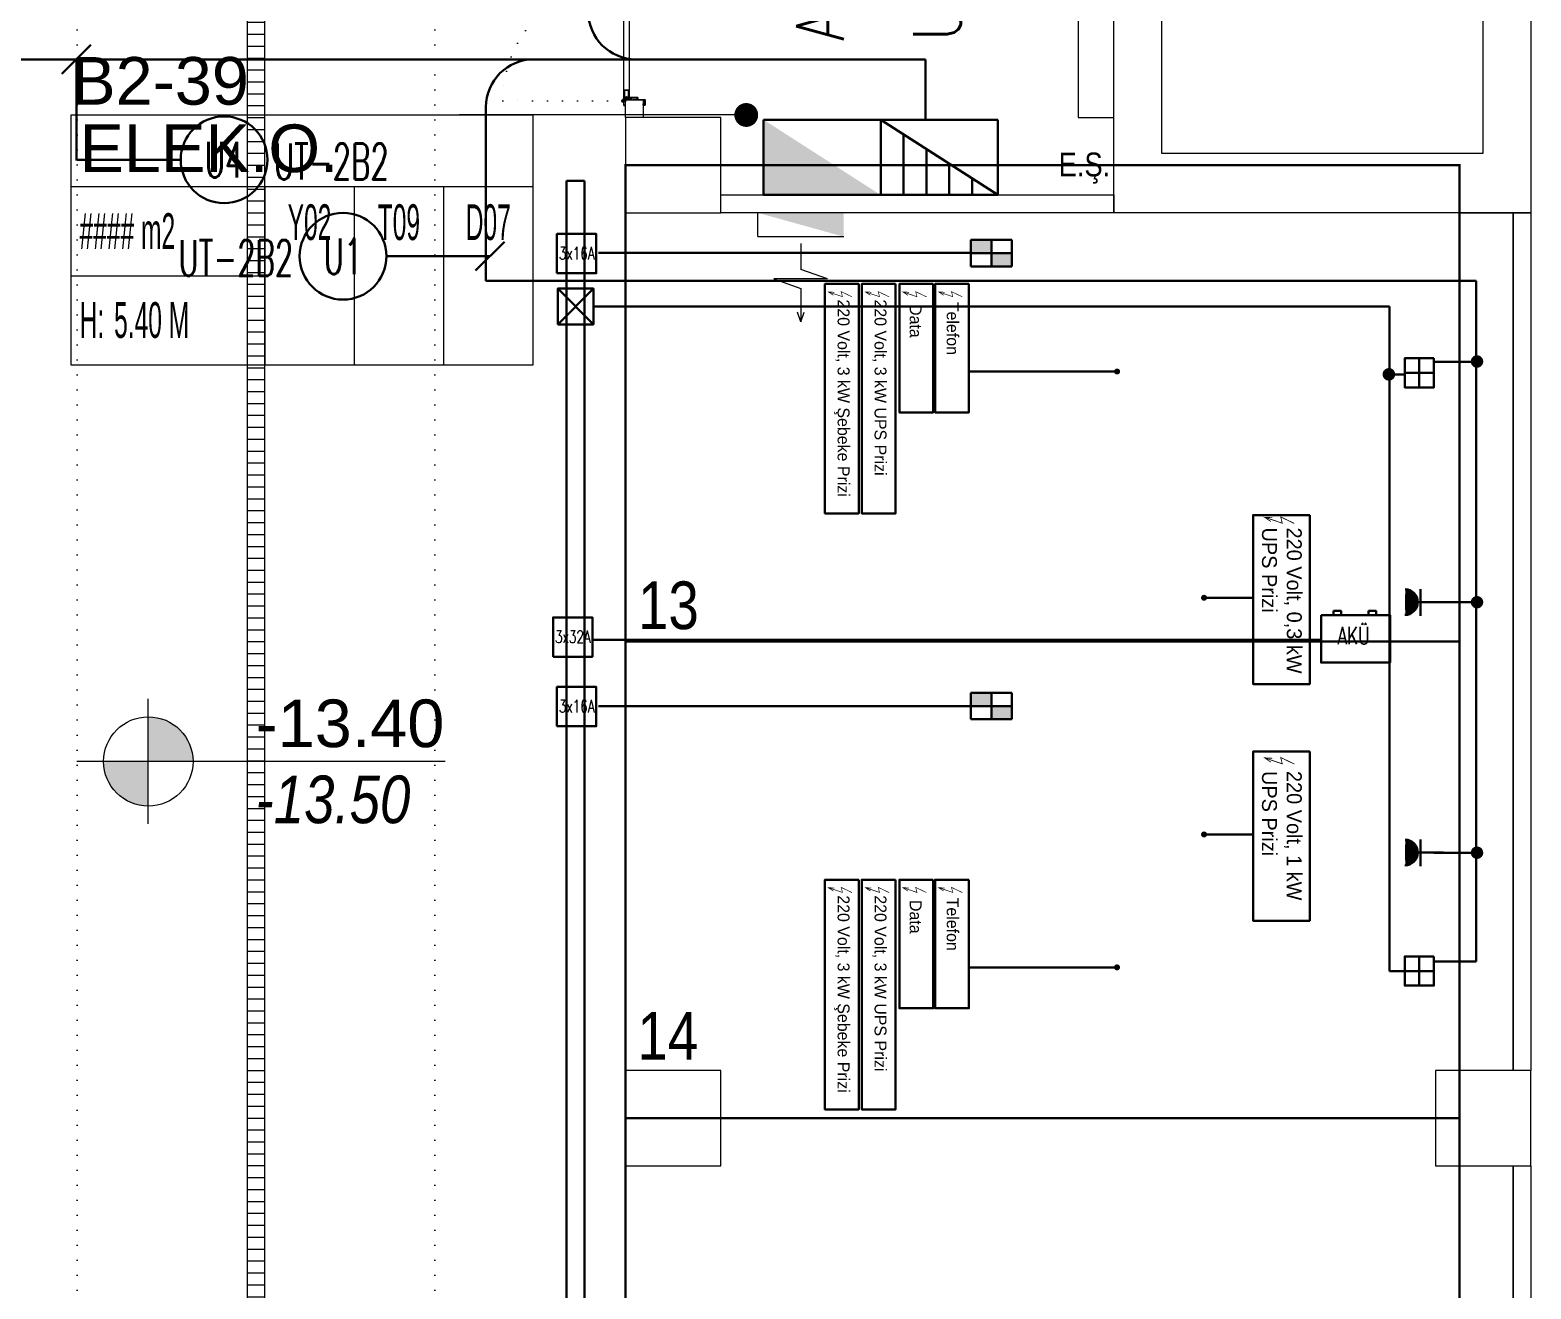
# Model space of a CAD drawing. Header units: metres. Extents: x -13194 to 152406, y -4219 to 19791.
# Drawn here: x 5560 to 6820, y 1496 to 2554 of the extents above; entities that cross this region are included whole.
import ezdxf
from ezdxf.enums import TextEntityAlignment as Align

# ---------------------------------------------------------------- set-up
doc = ezdxf.new("R2010")
doc.units = ezdxf.units.M
doc.header["$LTSCALE"] = 100
doc.header["$MEASUREMENT"] = 0
doc.linetypes.add('DOT2', pattern=[0.125, 0, -0.125])
doc.linetypes.add('HIDDEN', pattern=[0.375, 0.25, -0.125])
doc.layers.get('0').update_dxf_attribs({"color": 9, "lineweight": 9})
for name, color, linetype, lineweight in [('00', 9, 'Continuous', 9), ('01', 9, 'Continuous', 9), ('05', 9, 'Continuous', 9), ('05S', 9, 'Continuous', 9), ('06B', 9, 'Continuous', 9), ('06D', 9, 'Continuous', 9), ('10', 9, 'Continuous', 9), ('20', 9, 'DOT2', 9), ('21', 9, 'Continuous', 9), ('21_mahal200', 9, 'Continuous', 9), ('32-ekipman', 9, 'Continuous', 9), ('E-AYDINLATMA VE PRİZ PANOSU', 7, 'Continuous', 30), ('E-BUSBAR', 7, 'Continuous', 30), ('E-DUVARA MONTE PRİZ KUTUSU', 7, 'Continuous', 30), ('E-EKİPMAN PANOSU', 7, 'Continuous', 30), ('E-KABLO', 7, 'Continuous', 30), ('E-KOMBİNE ETANŞ PRİZ (2x1 FAZ+4x3 FAZ)', 7, 'Continuous', 30), ('E-LINYE', 7, 'Continuous', 30), ('E-UPS PANOSU', 7, 'Continuous', 30), ('E-UPS PRİZ', 7, 'Continuous', 30), ('elektrik', 252, 'Continuous', 30)]:
    doc.layers.add(name, color=color, linetype=linetype, lineweight=lineweight)
doc.styles.add('Arial', font='arial.ttf', dxfattribs={"height": 2.5})
doc.styles.add('E-YAZI', font='txttw.shx')
doc.styles.add('MuuM_TEXT-ITALIC', font='ARIALNI.TTF')
doc.styles.add('MuuM_TEXT-STANDART', font='ARIALN.TTF')
doc.styles.get("Standard").update_dxf_attribs({"font": 'ARIALN.TTF'})
doc.dimstyles.new('MuuM_DIM200', dxfattribs={"dimscale": 20, "dimtxt": 2, "dimasz": 1, "dimexe": 1, "dimexo": 1, "dimgap": 1, "dimtad": 1, "dimdec": 1, "dimrnd": 0.5, "dimdsep": 46, "dimtxsty": 'MuuM_TEXT-STANDART', "dimblk": 'ARCHTICK', "dimcen": 0, "dimdle": 0.15, "dimclrd": 256, "dimclre": 256, "dimclrt": 256, "dimadec": 0, "dimazin": 0, "dimtfac": 5, "dimtdec": 1, "dimtix": 1, "dimtmove": 2, "dimatfit": 3, "dimldrblk": 'DOT', "dimfxl": 3, "dimfxlon": 1, "dimtolj": 1, "dimlwd": -1, "dimlwe": -1, "dimarcsym": 0})

# ---------------------------------------------------------------- blocks, each defined once
blk = doc.blocks.new('enerji')
at = {"color": 1, "true_color": 0xeb0000, "const_width": 10}
for points in [[(-400546, -608260), (-400624, -608423), (-400549, -608405), (-400620, -608616)], [(-400615, -608525), (-400620, -608616), (-400569, -608541)]]:
    blk.add_lwpolyline(points, dxfattribs=at)
blk = doc.blocks.new('_Dot')
at = {"color": 0, "linetype": 'ByBlock', "lineweight": -2}
blk.add_line((-0.5, 0), (-1, 0), dxfattribs=at)
at = {"color": 0, "linetype": 'ByBlock', "const_width": 0.5}
blk.add_lwpolyline([(-0.25, 0, 1), (0.25, 0, 1)], format="xyb", close=True, dxfattribs=at)
blk = doc.blocks.new('100_EKİPMAN PANOSU')
at = {"layer": 'E-EKİPMAN PANOSU', "color": 4}
for p, q in [((-3.07, 3.95), (3.07, 3.95)), ((-3.07, 0), (-3.07, 3.95)), ((0, 3.95), (0, 0)), ((3.07, 3.95), (3.07, 0)), ((-3.07, 1.97), (3.07, 1.97)), ((3.07, 0), (-3.07, 0))]:
    blk.add_line(p, q, dxfattribs=at)
for points in [[(0, 3.95), (3.07, 3.95), (0, 1.97), (3.07, 1.97)], [(-3.07, 1.97), (0, 1.97), (-3.07, 0), (0, 0)]]:
    blk.add_solid(points, dxfattribs=at)
blk = doc.blocks.new('E-3X16A BUSBAR CIKIS KUTUSU')
at = {"layer": 'E-BUSBAR', "color": 30}
blk.add_line((-83, 162), (82, 162), dxfattribs=at)
blk.add_line((-83, 162), (82, 162), dxfattribs=at)
at = {"layer": 'E-BUSBAR', "color": 6}
blk.add_lwpolyline([(-166, -168), (164, -168), (164, 162), (-166, 162)], close=True, dxfattribs=at)
at = {"layer": 'E-BUSBAR', "color": 6, "style": 'E-YAZI', "width": 0.7}
blk.add_text('3x16A', height=105, dxfattribs=at).set_placement((0, 0), align=Align.MIDDLE)
blk = doc.blocks.new('E-3X32A BUSBAR CIKIS KUTUSU')
at = {"layer": 'E-BUSBAR', "color": 2}
blk.add_line((-83, 162), (82, 162), dxfattribs=at)
blk.add_line((-83, 162), (82, 162), dxfattribs=at)
blk.add_lwpolyline([(-166, -168), (164, -168), (164, 162), (-166, 162)], close=True, dxfattribs=at)
at = {"layer": 'E-BUSBAR', "color": 2, "style": 'E-YAZI', "width": 0.7}
blk.add_text('3x32A', height=105, dxfattribs=at).set_placement((0, 0), align=Align.MIDDLE)
blk = doc.blocks.new('E-AKU SARJ VE ENERJI UNITESI')
at = {"layer": 'E-KOMBİNE ETANŞ PRİZ (2x1 FAZ+4x3 FAZ)', "color": 2}
for points in [[(-290, 399), (290, 399), (290, 0), (-290, 0)], [(-186, 434), (-122, 434), (-122, 399), (-186, 399)], [(108, 434), (172, 434), (172, 399), (108, 399)]]:
    blk.add_lwpolyline(points, close=True, dxfattribs=at)
at = {"layer": 'E-KOMBİNE ETANŞ PRİZ (2x1 FAZ+4x3 FAZ)', "color": 2, "style": 'E-YAZI', "width": 0.7}
blk.add_text('AKÜ', height=147, dxfattribs=at).set_placement((-16, 243), align=Align.MIDDLE)
blk = doc.blocks.new('100_AYDINLATMA VE PRİZ PANOSU')
at = {"layer": 'E-AYDINLATMA VE PRİZ PANOSU', "color": 4}
for p, q in [((-3.072, 3.948), (3.072, 3.948)), ((-3.072, 0), (-3.072, 3.948)), ((3.072, 3.948), (3.072, 0)), ((3.072, 0), (-3.072, 0))]:
    blk.add_line(p, q, dxfattribs=at)
blk.add_solid([(3.072, 0), (-3.072, 0), (-3.072, 3.948)], dxfattribs=at)
blk = doc.blocks.new('100_UPS PANOSU')
at = {"layer": 'E-UPS PANOSU', "color": 4}
for p, q in [((-3.072, 3.948), (3.072, 3.948)), ((-3.072, 0), (-3.072, 3.948)), ((3.072, 0), (-3.072, 3.948)), ((3.072, 3.948), (3.072, 0)), ((-1.872, 0), (-1.872, 3.177)), ((-0.672, 0), (-0.672, 2.406)), ((0.528, 0), (0.528, 1.635)), ((1.728, 0), (1.728, 0.864)), ((3.072, 0), (-3.072, 0))]:
    blk.add_line(p, q, dxfattribs=at)
blk = doc.blocks.new('10_DUVARA MONTE PRİZ KUTUSU')
at = {"layer": 'E-DUVARA MONTE PRİZ KUTUSU', "color": 4}
for p, q in [((24.5, 0), (-24.5, 0)), ((0, 24.5), (0, -24.5))]:
    blk.add_line(p, q, dxfattribs=at)
blk.add_lwpolyline([(-24.5, -24.5), (24.5, -24.5), (24.5, 24.5), (-24.5, 24.5)], close=True, dxfattribs=at)
blk = doc.blocks.new('100_UPS PRİZ')
at = {"layer": 'E-UPS PRİZ', "color": 4}
for p, q in [((-1.22, 2.14), (1.28, 2.14)), ((0, 2.4), (0, 0))]:
    blk.add_line(p, q, dxfattribs=at)
at = {"layer": 'E-UPS PRİZ', "color": 4, "const_width": 1.2}
blk.add_lwpolyline([(-0.6, 3.58, 0.97398), (0.6, 3.58, 0.97398)], format="xyb", dxfattribs=at)
at = {"layer": 'E-UPS PRİZ', "color": 4}
blk.add_arc((0, 3.6), 1.2, 180.7551, 0.7551, dxfattribs=at)
blk = doc.blocks.new('BUSBAR ÇIKIŞ')
at = {"layer": 'E-BUSBAR'}
for p, q in [((-15, 30), (15, 0)), ((-15, 0), (15, 30))]:
    blk.add_line(p, q, dxfattribs=at)
at = {"layer": 'E-BUSBAR', "color": 5}
blk.add_line((-7.5, 30), (7.5, 30), dxfattribs=at)
blk.add_line((-7.5, 30), (7.5, 30), dxfattribs=at)
blk.add_lwpolyline([(-15, 0), (15, 0), (15, 30), (-15, 30)], close=True, dxfattribs=at)
blk = doc.blocks.new('p-kolon_80x80')
blk.add_lwpolyline([(-40, -40), (40, -40), (40, 40), (-40, 40)], close=True)
blk = doc.blocks.new('2.bod.sitatik')
at = {"layer": '01'}
blk.add_lwpolyline([(6510, -5630), (6510, -5630), (6510, -5630), (6510, -6180), (6780, -6180), (6780, -5765), (6780, -5765), (6780, -5630), (6820, -5630), (6820, -6230), (6470, -6230), (6470, -5630), (6510, -5630)], dxfattribs=at)
for p in [(6100, -6190), (6100, -6990), (6780, -6990)]:
    blk.add_blockref('p-kolon_80x80', p, dxfattribs=at)
blk = doc.blocks.new('p-işyeri')
at = {"color": 0, "const_width": 2}
blk.add_lwpolyline([(200, 0), (200, 700), (-200, 700), (-200, 0)], close=True, dxfattribs=at)
blk = doc.blocks.new('p-birim')
blk.add_lwpolyline([(0, 0), (1, 0), (1, 1), (0, 1)], close=True)
blk = doc.blocks.new('p-ızgara')
at = {"layer": '06D'}
h = blk.add_hatch(dxfattribs=at)
h.set_pattern_fill('_USER', color=252, scale=10, angle=180, style=0, pattern_type=0)
h.set_pattern_definition([(180, (20, -8630), (-1e-15, -10), [])])
h.paths.add_polyline_path([(5742.5, -4975), (5742.5, -8278.5), (5757.5, -8278.5), (5757.5, -4975)])
blk.add_lwpolyline([(5742.5, -4975), (5742.5, -8278.5), (5757.5, -8278.5), (5757.5, -4975)], close=True, dxfattribs=at)
blk = doc.blocks.new('0_elevationtarget-p-bk')
h = blk.add_hatch(color=250)
h.paths.add_polyline_path([(1.875, 0, 0.414214), (0, 1.875), (0, 0)])
h.paths.add_polyline_path([(0, 0), (-1.875, 0, 0.414214), (0, -1.875)])
blk.add_line((0, -2.625), (0, 2.625))
blk.add_lwpolyline([(12.453, 0), (-3, 0)])
blk.add_circle((0, 0), 1.875)
at = {"style": 'Arial'}
blk.add_attdef('BITMISKOT', text='', height=2, dxfattribs=at).set_placement((4.5, 0), align=Align.BOTTOM_LEFT)
at = {"style": 'MuuM_TEXT-ITALIC'}
blk.add_attdef('FINISHINGFLOORLEVEL', text='', height=2, dxfattribs=at).set_placement((4.5, -0.592), align=Align.TOP_LEFT)
blk = doc.blocks.new('YD-72-20')
at = {"linetype": 'Continuous'}
for p, q in [((0, 0.714), (-0.028, 0.634)), ((0, 0.714), (0.028, 0.634)), ((0, 0.434), (0, 0.714)), ((0.225, 0.355), (0, 0.434)), ((-0.225, 0.355), (0.225, 0.355)), ((-0.225, 0.355), (0, 0.276)), ((0, 0.058), (0, 0.276)), ((0.36, 0), (-0.36, 0)), ((0.36, 0), (0.36, -0.2))]:
    blk.add_line(p, q, dxfattribs=at)
blk.add_solid([(0.36, -0.2), (-0.36, 0), (-0.36, -0.2)])
blk = doc.blocks.new('A$C29B32992')
at = {"xscale": 100, "yscale": 100, "zscale": 100, "rotation": 180}
blk.add_blockref('YD-72-20', (6207.2, -8510.1), dxfattribs=at)
blk = doc.blocks.new('gr-p-barel kilitli kapı kolu')
at = {"layer": '05S'}
h = blk.add_hatch(color=256, dxfattribs=at)
h.paths.add_polyline_path([(1.3, 0.8), (-1.3, 0.8), (-1.3, 0.7), (1.3, 0.7)])
h.paths.add_polyline_path([(2.75, 0.7), (-2.75, 0.7), (-2.75, 0), (2.75, 0)])
h.paths.add_polyline_path([(-11.7, 4.9), (-11.7, 6.7), (0.9, 6.7), (0.9, 0.8), (-0.9, 0.8), (-0.9, 4.9)])
at = {"flags": 128}
for points in [[(-0.9, 0.8), (-0.9, 4.9), (-11.7, 4.9), (-11.7, 6.7), (0.9, 6.7), (0.9, 0.8)], [(-0.8, 5), (0.8, 6.6)]]:
    blk.add_lwpolyline(points, dxfattribs=at)
blk.add_lwpolyline([(-2.75, 0), (-2.75, 0.7), (2.75, 0.7), (2.75, 0)])
blk.add_lwpolyline([(-1.3, 0.7), (1.3, 0.7), (1.3, 0.8), (-1.3, 0.8)], close=True)
blk = doc.blocks.new('prf-scr2')
at = {"linetype": 'DOT2', "ltscale": 10}
blk.add_line((0, 0.2), (0, -1.1), dxfattribs=at)
for p, q in [((-0.1, -0.2), (0.1, -0.3)), ((0.1, -0.2), (-0.1, -0.2)), ((0.1, -0.3), (-0.1, -0.3)), ((-0.1, -0.3), (0.1, -0.4)), ((0.1, -0.4), (-0.1, -0.4)), ((0.1, -0.5), (-0.1, -0.4)), ((-0.1, -0.4), (0.1, -0.4)), ((0.1, -0.6), (-0.1, -0.5)), ((-0.1, -0.5), (0.1, -0.5)), ((-0.1, -0.6), (0.1, -0.7)), ((0.1, -0.6), (-0.1, -0.6)), ((-0.1, -0.6), (0.1, -0.6)), ((-0.1, -0.7), (0.1, -0.8)), ((0.1, -0.7), (-0.1, -0.7)), ((-0.1, -0.8), (0.1, -0.8)), ((0.1, -0.8), (-0.1, -0.8)), ((0.1, -0.2), (0, -0.1)), ((0, -0.2), (0.1, -0.2))]:
    blk.add_line(p, q)
blk.add_lwpolyline([(0.2, 0), (-0.2, 0), (-0.2, 0), (-0.1, -0.1), (0.1, -0.1), (0.2, 0), (0.2, 0)], close=True)
for points in [[(0.2, 0), (-0.2, 0)], [(-0.1, -0.1), (-0.1, -0.2), (-0.1, -0.2), (-0.1, -0.2), (-0.1, -0.2), (-0.1, -0.3), (-0.1, -0.3), (-0.1, -0.3), (-0.1, -0.3), (-0.1, -0.4), (-0.1, -0.4), (-0.1, -0.4), (-0.1, -0.4), (-0.1, -0.4), (-0.1, -0.5), (-0.1, -0.5), (-0.1, -0.5), (-0.1, -0.5), (-0.1, -0.5), (-0.1, -0.5), (-0.1, -0.6), (-0.1, -0.6), (-0.1, -0.6), (-0.1, -0.6), (-0.1, -0.6), (-0.1, -0.7), (-0.1, -0.7), (-0.1, -0.7), (-0.1, -0.7), (-0.1, -0.7), (-0.1, -0.8), (-0.1, -0.8), (-0.1, -0.8), (-0.1, -0.8), (0, -0.9), (0, -0.9), (0, -0.9), (0.1, -0.8), (0.1, -0.8), (0.1, -0.7), (0.1, -0.7), (0.1, -0.7), (0.1, -0.7), (0.1, -0.7), (0.1, -0.7), (0.1, -0.6), (0.1, -0.6), (0.1, -0.6), (0.1, -0.6), (0.1, -0.6), (0.1, -0.5), (0.1, -0.5), (0.1, -0.5), (0.1, -0.5), (0.1, -0.4), (0.1, -0.4), (0.1, -0.4), (0.1, -0.4), (0.1, -0.4), (0.1, -0.3), (0.1, -0.3), (0.1, -0.3), (0.1, -0.3), (0.1, -0.3), (0.1, -0.3), (0.1, -0.2), (0.1, -0.2), (0.1, -0.2), (0.1, -0.2), (0.1, -0.2), (0.1, -0.1)]]:
    blk.add_lwpolyline(points)
blk = doc.blocks.new('K-SAC-01')
at = {"layer": '10'}
for points in [[(-4.6, 16.2, -0.414214), (-4.5, 16.3), (-0.1, 16.3, -0.414214), (0, 16.2), (0, 5.9), (0.2, 5.9), (0.2, 16.2, 0.414214), (-0.1, 16.5), (-4.5, 16.5, 0.414214), (-4.8, 16.2), (-4.8, 15.3, 0.414214), (-4.5, 15), (-3.4, 15), (-3.4, 15.2), (-4.5, 15.2, -0.414214), (-4.6, 15.3)], [(104.6, 16.2, 0.414214), (104.5, 16.3), (100.1, 16.3, 0.414214), (100, 16.2), (100, 5.9), (99.8, 5.9), (99.8, 16.2, -0.414214), (100.1, 16.5), (104.5, 16.5, -0.414214), (104.8, 16.2), (104.8, 15.3, -0.414214), (104.5, 15), (103.4, 15), (103.4, 15.2), (104.5, 15.2, 0.414214), (104.6, 15.3)], [(0.2, 10.3, -0.414214), (0.5, 10.6), (1.5, 10.6, -0.414214), (1.8, 10.3), (1.8, 3.9, -0.414214), (1.5, 3.6, -0.414214), (1.2, 3.9), (1.2, 4.8), (0.2, 4.8), (0.2, -1.2, -0.414214), (-0.1, -1.5), (-4.5, -1.5, -0.414214), (-4.8, -1.2), (-4.8, -0.3, -0.414214), (-4.5, 0), (-3.4, 0), (-3.4, -0.2), (-4.5, -0.2, 0.414214), (-4.6, -0.3), (-4.6, -1.2, 0.414214), (-4.5, -1.3), (-0.1, -1.3, 0.414214), (0, -1.2), (0, 5), (1.4, 5), (1.4, 3.9, 0.414214), (1.5, 3.8, 0.414214), (1.6, 3.9), (1.6, 10.3, 0.414214), (1.5, 10.4), (0.5, 10.4, 0.414214), (0.4, 10.3), (0.4, 9.4), (0.2, 9.4)], [(-0.4, -2), (1, -1.4), (1, 1.5), (1.2, 1.5), (1.2, -1.5), (-0.3, -2.2, -14.796002)], [(99.8, 10.3, 0.414214), (99.5, 10.6), (98.5, 10.6, 0.414214), (98.2, 10.3), (98.2, 3.9, 0.414214), (98.5, 3.6, 0.414214), (98.8, 3.9), (98.8, 4.8), (99.8, 4.8), (99.8, -1.2, 0.414214), (100.1, -1.5), (104.5, -1.5, 0.414214), (104.8, -1.2), (104.8, -0.3, 0.414214), (104.5, 0), (103.4, 0), (103.4, -0.2), (104.5, -0.2, -0.414214), (104.6, -0.3), (104.6, -1.2, -0.414214), (104.5, -1.3), (100.1, -1.3, -0.414214), (100, -1.2), (100, 5), (98.6, 5), (98.6, 3.9, -0.414214), (98.5, 3.8, -0.414214), (98.4, 3.9), (98.4, 10.3, -0.414214), (98.5, 10.4), (99.5, 10.4, -0.414214), (99.6, 10.3), (99.6, 9.4), (99.8, 9.4)]]:
    blk.add_lwpolyline(points, format="xyb", close=True, dxfattribs=at)
for points in [[(98.8, 0.1), (98.8, 2.1), (99.1, 2.1), (99.1, 3.2), (1.5, 3.2), (1.5, 2.1), (1.8, 2.1), (1.8, 0.1), (1.5, 0.1), (1.5, 1.9), (1.2, 1.9), (1.2, 3.5), (99.4, 3.5), (99.4, 1.9), (99.1, 1.9), (99.1, 0.1)], [(98.8, 2.1), (98.8, 0.1), (99.4, 0.1), (99.4, -1.5), (1.2, -1.5), (1.2, 0.1), (1.8, 0.1), (1.8, 2.1), (2.1, 2.1), (2.1, -0.1), (1.5, -0.1), (1.5, -1.2), (99.1, -1.2), (99.1, -0.1), (98.5, -0.1), (98.5, 2.1), (98.8, 2.1)]]:
    blk.add_lwpolyline(points, dxfattribs=at)
for points in [[(2.1, 3), (8.1, 3), (8.1, -1), (2.1, -1)], [(2.4, 2.7), (7.8, 2.7), (7.8, -0.7), (2.4, -0.7)], [(98.5, 3), (92.5, 3), (92.5, -1), (98.5, -1)], [(98.2, 2.7), (92.8, 2.7), (92.8, -0.7), (98.2, -0.7)]]:
    blk.add_lwpolyline(points, close=True, dxfattribs=at)
blk.add_circle((-0.9, -2.5), 0.55, dxfattribs=at)
at = {"layer": '20', "linetype": 'HIDDEN'}
for points in [[(-0.2, -1.3), (-0.2, 0), (-1.7, 0), (-1.7, -1.3)], [(-0.4, -2), (-0.4, -0.2), (-1.5, -0.2), (-1.5, -2)]]:
    blk.add_lwpolyline(points, dxfattribs=at)
at = {"layer": '20'}
blk.add_lwpolyline([(-0.9, -2.5), (-0.9, -102.9)], dxfattribs=at)
blk.add_arc((-0.9, -2.5), 100.4, 270, 1.5131, dxfattribs=at)
at = {"layer": '06B'}
blk.add_blockref('gr-p-barel kilitli kapı kolu', (91.4, 3.5), dxfattribs=at)
at = {"layer": '06B', "xscale": -1, "rotation": 180}
blk.add_blockref('gr-p-barel kilitli kapı kolu', (91.4, -1.5), dxfattribs=at)
at = {"layer": '10', "xscale": -1, "rotation": 90}
blk.add_blockref('prf-scr2', (1.5, 1), dxfattribs=at)
at = {"layer": '10', "rotation": 270}
blk.add_blockref('prf-scr2', (99.1, 1.2), dxfattribs=at)
blk = doc.blocks.new('_ArchTick')
at = {"color": 0, "linetype": 'ByBlock', "const_width": 0.15}
blk.add_lwpolyline([(-0.5, -0.5), (0.5, 0.5)], dxfattribs=at)
blk = doc.blocks.new('0_roomno2')
blk.add_lwpolyline([(19.375, -10.5), (0, -10.5), (0, 0), (19.375, 0)], close=True)
for points in [[(0, -3), (19.375, -3)], [(8.125, -3), (8.125, -10.5)], [(11.875, -3), (11.875, -10.5)], [(15.625, -3), (15.625, -10.5)], [(0, -6.75), (8.125, -6.75)]]:
    blk.add_lwpolyline(points)
at = {"style": 'MuuM_TEXT-STANDART', "width": 0.6}
blk.add_text('H:', height=1.5, dxfattribs=at).set_placement((0.35, -8.608), align=Align.MIDDLE_LEFT)
at = {"style": 'Arial'}
blk.add_attdef('ODANO', (0, 1.17), '', height=2, dxfattribs=at)
blk.add_attdef('MEKANADI', text='', height=2, dxfattribs=at).set_placement((0.35, -3), align=Align.BOTTOM_LEFT)
at = {"style": 'MuuM_TEXT-STANDART', "width": 0.6}
for tag, p in [('YER01', (10, -4.5)), ('TAVAN01', (13.75, -4.5)), ('DUVAR01', (17.5, -4.5)), ('YER02', (10, -6.75)), ('TAVAN02', (13.75, -6.75)), ('DUVAR02', (17.5, -6.75)), ('YER03', (10, -9)), ('TAVAN03', (13.75, -9)), ('DUVAR03', (17.5, -9))]:
    blk.add_attdef(tag, text='', height=1.5, dxfattribs=at).set_placement(p, align=Align.MIDDLE_CENTER)
for tag, p in [('M2', (0.35, -4.875)), ('TEMIZTAVANYUKSEKLIGI', (1.8, -8.608))]:
    blk.add_attdef(tag, text='', height=1.5, dxfattribs=at).set_placement(p, align=Align.MIDDLE_LEFT)
blk = doc.blocks.new('2.bod.Mimari')
at = {"layer": '00'}
for points in [[(6060, -6135), (6075, -6135), (6075, -6150)], [(6075, -6150), (6060, -6150), (6060, -6135)], [(6400, -6215), (6470, -6215), (6470, -6230), (6140, -6230), (6140, -6215), (6400, -6215)]]:
    blk.add_lwpolyline(points, dxfattribs=at)
for points in [[(6820, -6230), (6820, -6950), (6805, -6950), (6805, -6230)], [(6820, -7030), (6820, -7750), (6805, -7750), (6805, -7030)]]:
    blk.add_lwpolyline(points, close=True, dxfattribs=at)
at = {"layer": '06D', "linetype": 'DOT2'}
for points in [[(5600, -4350), (5600, -7755), (5600, -8105)], [(5900, -4350), (5900, -7755), (5900, -8105)]]:
    blk.add_lwpolyline(points, dxfattribs=at)
at = {"layer": '06D'}
blk.add_lwpolyline([(6470, -6150), (6470, -6000), (6440, -6000), (6440, -6150), (6470, -6150)], dxfattribs=at)
at = {"xscale": -1, "rotation": 270}
blk.add_blockref('K-SAC-01', (6060, -6135), dxfattribs=at)
at = {"layer": '05', "xscale": -45, "yscale": 720}
for p in [(6805, -6950), (6805, -7750)]:
    blk.add_blockref('p-birim', p, dxfattribs=at)
at = {"layer": '06D'}
blk.add_blockref('p-ızgara', (0, 0), dxfattribs=at)
at = {"layer": '06D', "color": 89, "linetype": 'HIDDEN', "true_color": 0x2e4d23, "rotation": 90}
for p in [(6760, -6390), (6760, -6790), (6760, -7190)]:
    blk.add_blockref('p-işyeri', p, dxfattribs=at)
at = {"layer": '21', "xscale": 20, "yscale": 20, "zscale": 20}
blk.add_blockref('0_elevationtarget-p-bk', (5659.61, -6690.6), dxfattribs=at).add_auto_attribs({'BITMISKOT': '-13.40', 'FINISHINGFLOORLEVEL': '-13.50'})
at = {"layer": '21_mahal200'}
ref = blk.add_blockref('0_roomno2', (5594.9, -6147.81), dxfattribs=dict(at, xscale=20, yscale=20, zscale=20))
ref.add_attrib('ODANO', 'B2-39', (5594.9, -6139.17), dxfattribs={"layer": '0', "height": 40, "style": 'Arial'})
ref.add_attrib('MEKANADI', 'ELEK.O.', dxfattribs={"layer": '0', "height": 40, "style": 'Arial'}).set_placement((5601.9, -6207.81), align=Align.BOTTOM_LEFT)
ref.add_attrib('M2', '#### m2', dxfattribs={"layer": '0', "height": 30, "style": 'MuuM_TEXT-STANDART', "width": 0.6}).set_placement((5601.9, -6245.31), align=Align.MIDDLE_LEFT)
ref.add_attrib('TEMIZTAVANYUKSEKLIGI', '5.40 M', dxfattribs={"layer": '0', "height": 30, "style": 'MuuM_TEXT-STANDART', "width": 0.6}).set_placement((5630.9, -6319.97), align=Align.MIDDLE_LEFT)
ref.add_attrib('YER01', 'Y02', dxfattribs={"layer": '0', "height": 30, "style": 'MuuM_TEXT-STANDART', "width": 0.6}).set_placement((5794.9, -6237.81), align=Align.MIDDLE_CENTER)
ref.add_attrib('TAVAN01', 'T09', dxfattribs={"layer": '0', "height": 30, "style": 'MuuM_TEXT-STANDART', "width": 0.6}).set_placement((5869.9, -6237.81), align=Align.MIDDLE_CENTER)
ref.add_attrib('DUVAR01', 'D07', dxfattribs={"layer": '0', "height": 30, "style": 'MuuM_TEXT-STANDART', "width": 0.6}).set_placement((5944.9, -6237.81), align=Align.MIDDLE_CENTER)
at = {"layer": '32-ekipman'}
blk.add_blockref('A$C29B32992', (0, 2260.12), dxfattribs=at)
at = {"layer": '21', "style": 'MuuM_TEXT-STANDART'}
blk.add_text('E.Ş.', height=20, dxfattribs=at).set_placement((6423.6, -6199.36))
for s, p in [('13', (6070.64, -6591.49)), ('14', (6070.08, -6952.98))]:
    blk.add_text(s, height=40, dxfattribs=at).set_placement(p, align=Align.BOTTOM_LEFT)
at = {"layer": '21_mahal200'}
blk.add_leader([(6161.42, -6147.81), (5920.83, -6147.81)], dimstyle='MuuM_DIM200', override={"dimasz": 1, "dimfxl": 10}, dxfattribs=at)

msp = doc.modelspace()

# ---------------------------------------------------------------- linework, layer by layer
at = {"layer": 'E-BUSBAR', "color": 3}
for p, q in [((6010.7, 41.1), (6010.7, 2427)), ((6010.7, 41.1), (6010.7, 2427)), ((6010.7, 2427), (6025.7, 2427)), ((6025.7, 41.1), (6025.7, 2427)), ((6025.7, 41.1), (6025.7, 2427))]:
    msp.add_line(p, q, dxfattribs=at)
at = {"layer": 'E-KABLO', "color": 6}
for p, q in [((6349.7, 2366.3), (6037.3, 2366.3)), ((6349.7, 1985.9), (6037.3, 1985.9))]:
    msp.add_line(p, q, dxfattribs=at)
at = {"layer": 'E-KABLO', "color": 5}
for p, q in [((6033.2, 2321.4), (6701.4, 2321.4)), ((6701.4, 1763.4), (6701.4, 2321.4)), ((6714.7, 2264.4), (6701.4, 2264.4)), ((6714.1, 1763.4), (6701.4, 1763.4))]:
    msp.add_line(p, q, dxfattribs=at)
at = {"layer": 'E-KABLO', "color": 4, "const_width": 5.25}
for points in [[(6777.3, 2275.2, -1), (6772.1, 2275.2, -1)], [(6777.3, 2073.1, -1), (6772.1, 2073.1, -1)], [(6777.3, 1862.8, -1), (6772.1, 1862.8, -1)]]:
    msp.add_lwpolyline(points, format="xyb", close=True, dxfattribs=at)
at = {"layer": 'E-KABLO', "color": 5, "const_width": 5.25}
msp.add_lwpolyline([(6703.4, 2264.4, -1), (6698.1, 2264.4, -1)], format="xyb", close=True, dxfattribs=at)
at = {"layer": 'E-KOMBİNE ETANŞ PRİZ (2x1 FAZ+4x3 FAZ)', "color": 2}
msp.add_line((6031.6, 2041.5), (6644.4, 2041.5), dxfattribs=at)
at = {"layer": 'E-LINYE', "color": 7, "linetype": 'Continuous'}
for p, q in [((5587.1, 2516.8), (5611.3, 2541)), ((5599.2, 2443.9), (5599.2, 2528.9)), ((5686.9, 2444.6), (5600, 2444.6)), ((5934.1, 2351.5), (5958.4, 2375.7)), ((5859.4, 2363.6), (5946.3, 2363.6))]:
    msp.add_line(p, q, dxfattribs=at)
at = {"layer": 'E-LINYE', "color": 4}
for p, q in [((6311.8, 2528.9), (5528.3, 2528.9)), ((6311.8, 2478.2), (6311.8, 2528.9)), ((5943, 2488.9), (5943, 2343)), ((5943, 2343), (6773.9, 2343)), ((6773.9, 2343), (6773.9, 1771.5)), ((6738.4, 2274.8), (6773.9, 2274.8)), ((6738.4, 2073.1), (6773.9, 2073.1)), ((6738.4, 1862.8), (6773.9, 1862.8)), ((6738.4, 1771.5), (6773.9, 1771.5))]:
    msp.add_line(p, q, dxfattribs=at)
at = {"layer": 'E-LINYE', "color": 7, "linetype": 'Continuous'}
for centre in [(5723.2, 2444.6), (5823, 2363.6)]:
    msp.add_circle(centre, 36.4, dxfattribs=at)
at = {"layer": 'E-LINYE', "color": 4}
for centre, start, end in [((6068.9, 2568.9), 180, 270), ((5983, 2488.9), 90, 180)]:
    msp.add_arc(centre, 40, start, end, dxfattribs=at)
at = {"layer": 'elektrik', "color": 1, "true_color": 0xeb0000}
for points in [[(6255.8, 2340.3), (6255.8, 2147.6), (6227.4, 2147.6), (6227.4, 2340.3)], [(6286.8, 2340.3), (6286.8, 2147.6), (6258.4, 2147.6), (6258.4, 2340.3)], [(6318.3, 2340.3), (6318.3, 2232.5), (6289.9, 2232.5), (6289.9, 2340.3)], [(6348.3, 2340.3), (6348.3, 2232.5), (6319.9, 2232.5), (6319.9, 2340.3)], [(6634.3, 2146.3), (6634.3, 2004.4), (6586.8, 2004.4), (6586.8, 2146.3)], [(6634.3, 1947.7), (6634.3, 1805.7), (6586.8, 1805.7), (6586.8, 1947.7)], [(6255.8, 1840), (6255.8, 1647.3), (6227.4, 1647.3), (6227.4, 1840)], [(6286.8, 1840), (6286.8, 1647.3), (6258.4, 1647.3), (6258.4, 1840)], [(6318.3, 1840), (6318.3, 1732.2), (6289.9, 1732.2), (6289.9, 1840)], [(6348.3, 1840), (6348.3, 1732.2), (6319.9, 1732.2), (6319.9, 1840)]]:
    msp.add_lwpolyline(points, close=True, dxfattribs=at)
for points in [[(6348.3, 2266.8), (6467.6, 2266.8)], [(6550.6, 2076.8), (6586.8, 2076.8)], [(6550.6, 1878.1), (6586.8, 1878.1)], [(6348.3, 1766.5), (6467.6, 1766.5)]]:
    msp.add_lwpolyline(points, dxfattribs=at)

# ---------------------------------------------------------------- block references
for name in ['2.bod.sitatik', '2.bod.Mimari']:
    msp.add_blockref(name, (0, 8630))
at = {"layer": 'E-AYDINLATMA VE PRİZ PANOSU', "xscale": 16, "yscale": 16, "zscale": 16}
msp.add_blockref('100_AYDINLATMA VE PRİZ PANOSU', (6225.1, 2415), dxfattribs=at)
at = {"layer": 'E-BUSBAR', "color": 4, "xscale": 0.1, "yscale": 0.1, "zscale": 0.1}
for name, p in [('E-3X16A BUSBAR CIKIS KUTUSU', (6019.1, 2366.1)), ('E-3X32A BUSBAR CIKIS KUTUSU', (6015.9, 2044.1)), ('E-3X16A BUSBAR CIKIS KUTUSU', (6019.1, 1985.8))]:
    msp.add_blockref(name, p, dxfattribs=at)
at = {"layer": 'E-DUVARA MONTE PRİZ KUTUSU', "color": 3, "xscale": 0.5, "yscale": 0.5, "zscale": 0.5, "rotation": 180}
for p in [(6726.3, 2265.7), (6726.3, 1763.4)]:
    msp.add_blockref('10_DUVARA MONTE PRİZ KUTUSU', p, dxfattribs=at)
at = {"layer": 'E-EKİPMAN PANOSU', "xscale": -5.600000000000001, "yscale": 5.600000000000001, "zscale": 5.600000000000001}
for p in [(6367.2, 2355.1), (6367.2, 1974.8)]:
    msp.add_blockref('100_EKİPMAN PANOSU', p, dxfattribs=at)
at = {"layer": 'E-KABLO', "color": 6}
msp.add_blockref('BUSBAR ÇIKIŞ', (6018.2, 2306.4), dxfattribs=at)
at = {"layer": 'E-KOMBİNE ETANŞ PRİZ (2x1 FAZ+4x3 FAZ)', "color": 4, "xscale": 0.1, "yscale": 0.1, "zscale": 0.1}
msp.add_blockref('E-AKU SARJ VE ENERJI UNITESI', (6672.8, 2022.4), dxfattribs=at)
at = {"layer": 'E-UPS PANOSU', "xscale": 16, "yscale": 16, "zscale": 16}
msp.add_blockref('100_UPS PANOSU', (6323.4, 2415), dxfattribs=at)
at = {"layer": 'E-UPS PRİZ', "xscale": -9, "yscale": 9, "zscale": 9, "rotation": 90}
for p in [(6746.6, 2073.2), (6746.6, 1862.9)]:
    msp.add_blockref('100_UPS PRİZ', p, dxfattribs=at)
at = {"layer": 'elektrik', "color": 1, "true_color": 0xeb0000}
for name, p, xscale, yscale, zscale, rotation in [('enerji', (40312.8, -20101.1), 0.05599999999999999, 0.05599999999999999, 0.05599999999999999, 270), ('enerji', (40343.9, -20101.1), 0.05599999999999999, 0.05599999999999999, 0.05599999999999999, 270), ('enerji', (40375.3, -20101.1), 0.05599999999999999, 0.05599999999999999, 0.05599999999999999, 270), ('enerji', (40405.4, -20101.1), 0.05599999999999999, 0.05599999999999999, 0.05599999999999999, 270), ('_Dot', (6545.6, 2076.8), 5, 5, 5, 180), ('_Dot', (6545.6, 1878.1), 5, 5, 5, 180), ('enerji', (40312.8, -20601.3), 0.05599999999999999, 0.05599999999999999, 0.05599999999999999, 270), ('enerji', (40343.9, -20601.3), 0.05599999999999999, 0.05599999999999999, 0.05599999999999999, 270), ('enerji', (40375.3, -20601.3), 0.05599999999999999, 0.05599999999999999, 0.05599999999999999, 270), ('enerji', (40405.4, -20601.3), 0.05599999999999999, 0.05599999999999999, 0.05599999999999999, 270)]:
    msp.add_blockref(name, p, dxfattribs=dict(at, xscale=xscale, yscale=yscale, zscale=zscale, rotation=rotation))
at = {"layer": 'elektrik', "color": 1, "true_color": 0xeb0000, "xscale": 5, "yscale": 5, "zscale": 5}
for p in [(6472.6, 2266.8), (6472.6, 1766.5)]:
    msp.add_blockref('_Dot', p, dxfattribs=at)
at = {"layer": 'elektrik', "color": 1, "lineweight": 0, "true_color": 0xeb0000, "xscale": 0.06999999999999999, "yscale": 0.06999999999999999, "zscale": 0.06999999999999999, "rotation": 270}
for p in [(49199.6, -25899), (49199.6, -26101)]:
    msp.add_blockref('enerji', p, dxfattribs=at)

# ---------------------------------------------------------------- texts
at = {"layer": 'E-AYDINLATMA VE PRİZ PANOSU', "color": 4, "style": 'E-YAZI', "width": 0.8}
for s, p in [('UT-2B2', (6341.5, 2544.5)), ('AT-2B3', (6243.2, 2544.5))]:
    msp.add_text(s, height=40, rotation=90, dxfattribs=at).set_placement(p)
at = {"layer": 'E-LINYE', "color": 7, "linetype": 'Continuous', "style": 'E-YAZI', "width": 0.6}
for s, p in [('U4', (5723.2, 2444.6)), ('UT-2B2', (5813.2, 2443.1)), ('UT-2B2', (5733.1, 2362.1)), ('U1', (5823, 2363.6))]:
    msp.add_text(s, height=30, dxfattribs=at).set_placement(p, align=Align.MIDDLE_CENTER)
at = {"layer": 'elektrik', "color": 1, "true_color": 0xeb0000, "attachment_point": 1, "rotation": 270}
for s, insert, char_height, width in [('{\\fCentury Gothic|b0|i0|c162|p34;22\\fCentury Gothic|b0|i0|c0|p34;0 Volt, 3 kW\\fCentury Gothic|b0|i0|c162|p34; Şebeke Prizi}', (6248.1, 2327.3), 10, 232.498), ('{\\fCentury Gothic|b0|i0|c162|p34;22\\fCentury Gothic|b0|i0|c0|p34;0 Volt, 3 kW\\fCentury Gothic|b0|i0|c162|p34; UPS Prizi}', (6279.1, 2327.3), 10, 232.498), ('{\\fCentury Gothic|b0|i0|c162|p34;Data}', (6308.6, 2323.4), 10, 232.498), ('{\\fCentury Gothic|b0|i0|c162|p34;Telefon}', (6339.7, 2325.3), 10, 232.498), ('{\\fCentury Gothic|b0|i0|c162|p34;22\\fCentury Gothic|b0|i0|c0|p34;0 Volt, \\fCentury Gothic|b0|i0|c162|p34;0,3\\fCentury Gothic|b0|i0|c0|p34; kW\\fCentury Gothic|b0|i0|c162|p34; \\PUPS Prizi}', (6627.6, 2135.8), 12.5, 290.623), ('{\\fCentury Gothic|b0|i0|c162|p34;22\\fCentury Gothic|b0|i0|c0|p34;0 Volt, \\fCentury Gothic|b0|i0|c162|p34;1\\fCentury Gothic|b0|i0|c0|p34; kW\\fCentury Gothic|b0|i0|c162|p34; \\PUPS Prizi}', (6627.6, 1931.4), 12.5, 290.623), ('{\\fCentury Gothic|b0|i0|c162|p34;22\\fCentury Gothic|b0|i0|c0|p34;0 Volt, 3 kW\\fCentury Gothic|b0|i0|c162|p34; Şebeke Prizi}', (6248.1, 1827), 10, 232.498), ('{\\fCentury Gothic|b0|i0|c162|p34;22\\fCentury Gothic|b0|i0|c0|p34;0 Volt, 3 kW\\fCentury Gothic|b0|i0|c162|p34; UPS Prizi}', (6279.1, 1827), 10, 232.498), ('{\\fCentury Gothic|b0|i0|c162|p34;Data}', (6308.6, 1823.1), 10, 232.498), ('{\\fCentury Gothic|b0|i0|c162|p34;Telefon}', (6339.7, 1825), 10, 232.498)]:
    msp.add_mtext(s, dxfattribs=dict(at, insert=insert, char_height=char_height, width=width))

doc.saveas('drawing.dxf')
